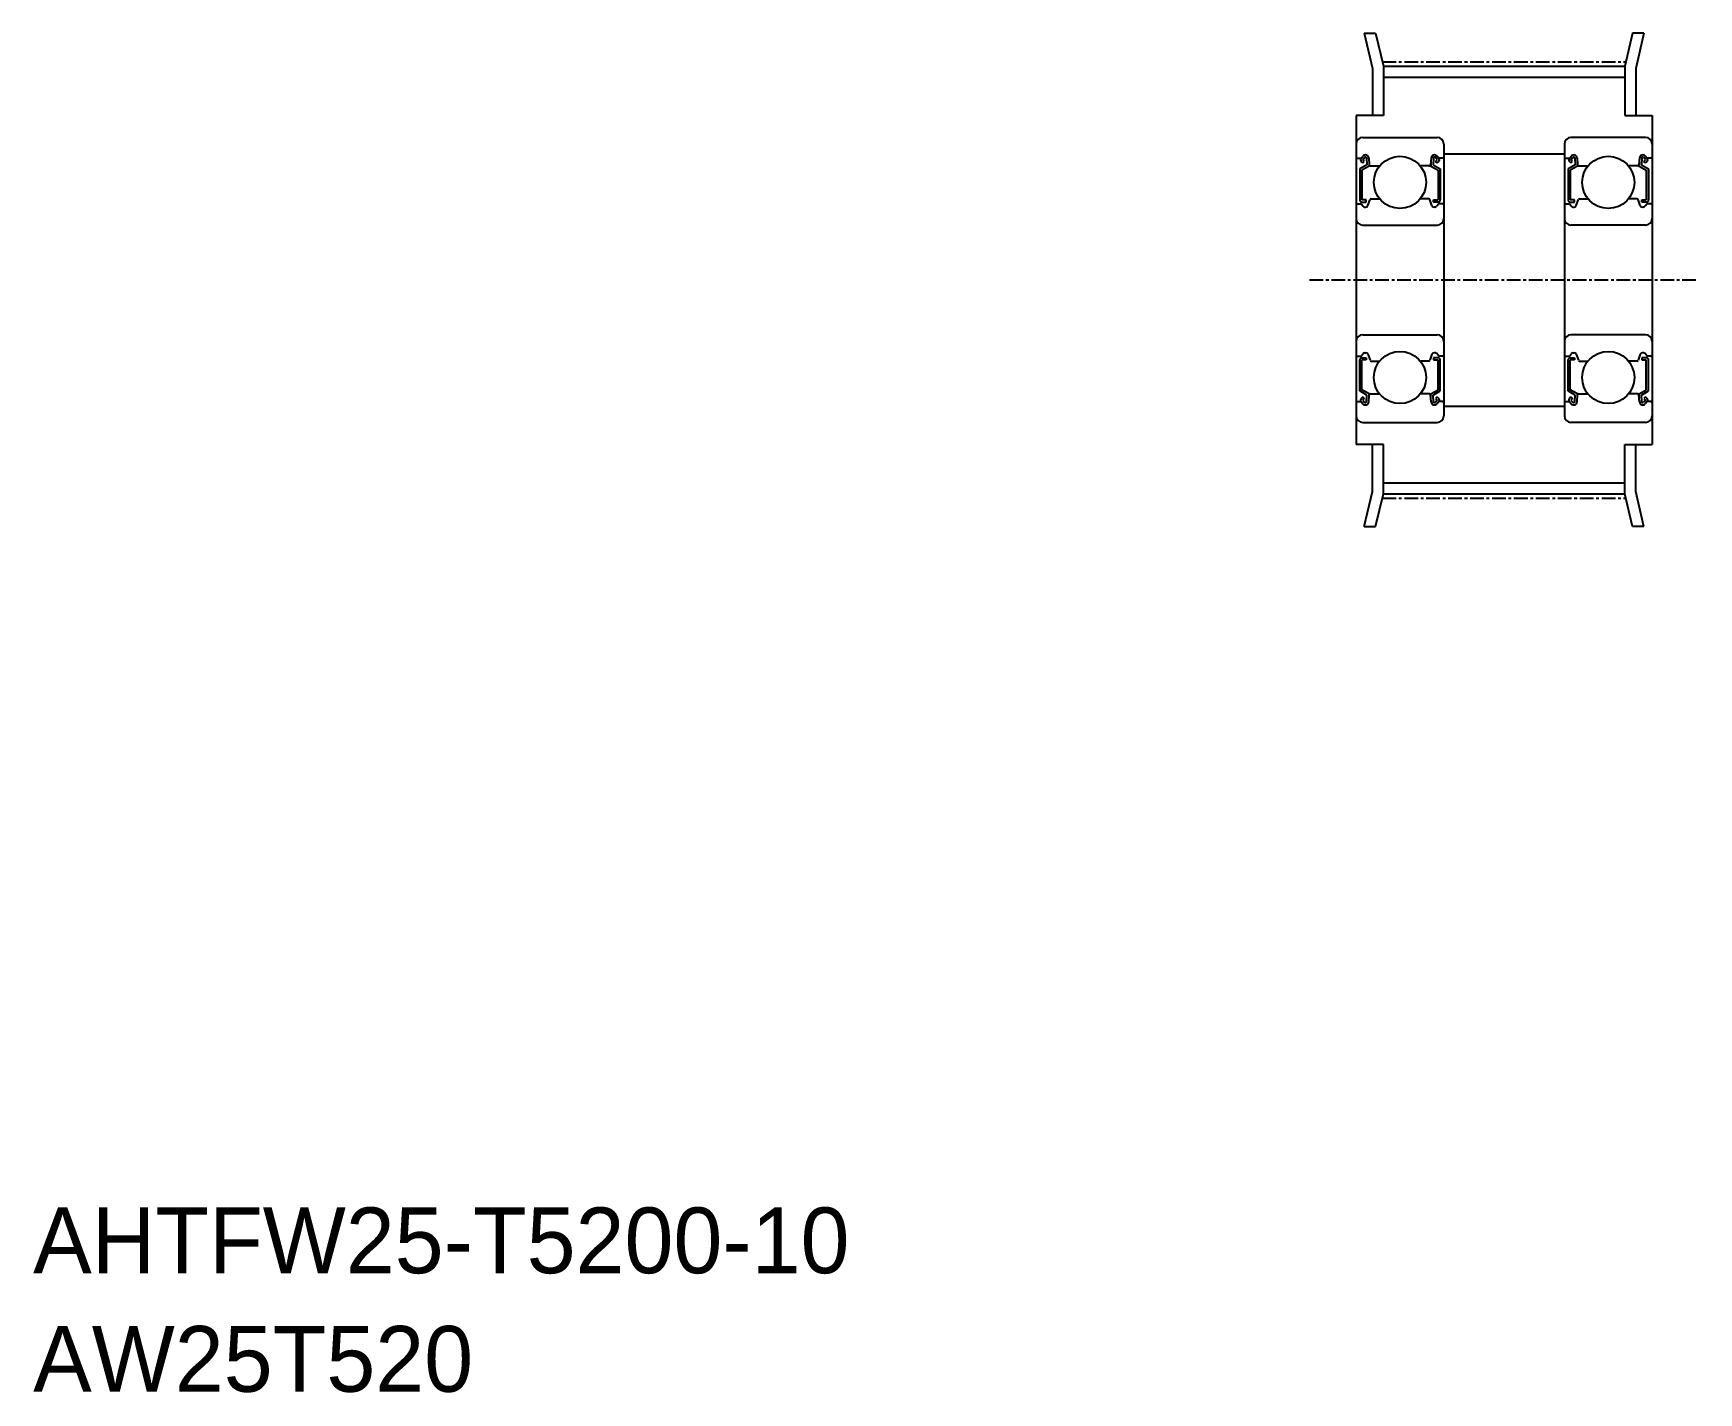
# Model space of a CAD drawing. Extents: x -286 to -134, y -61 to 63.
import ezdxf

# ---------------------------------------------------------------- set-up
doc = ezdxf.new("R2010")
doc.units = 0
doc.linetypes.add('CENTER', pattern=[2, 1.25, -0.25, 0.25, -0.25])
doc.layers.get('0').update_dxf_attribs({"linetype": 'CONTINUOUS'})
doc.layers.add('CENTER', color=1, linetype='CENTER')

msp = doc.modelspace()

# ---------------------------------------------------------------- linework, layer by layer
at = {"color": 7, "linetype": 'CONTINUOUS'}
for p, q in [((-164.57, 63.11), (-163.54, 63.11)), ((-164.57, 63.11), (-163.82, 59.91)), ((-163.54, 63.11), (-162.82, 60.11)), ((-140.11, 63.11), (-140.82, 60.11)), ((-139.08, 63.11), (-140.11, 63.11)), ((-139.08, 63.11), (-139.82, 59.91)), ((-163.82, 59.91), (-163.82, 55.61)), ((-162.82, 60.11), (-140.82, 60.11)), ((-162.82, 60.11), (-162.82, 55.61)), ((-140.82, 60.11), (-140.82, 55.61)), ((-139.82, 59.91), (-139.82, 55.61)), ((-162.82, 59.12), (-140.82, 59.12)), ((-165.32, 55.61), (-165.32, 25.61)), ((-165.32, 55.61), (-165.32, 30.61)), ((-162.82, 55.61), (-165.32, 55.61)), ((-140.82, 55.61), (-138.32, 55.61)), ((-138.32, 55.61), (-138.32, 25.61)), ((-138.32, 55.61), (-138.32, 30.61)), ((-165.32, 54.61), (-165.32, 26.61)), ((-164.72, 53.61), (-157.92, 53.61)), ((-138.92, 53.61), (-145.72, 53.61)), ((-165.32, 53.01), (-165.32, 28.21)), ((-165.22, 51.71), (-164.86, 51.71)), ((-164.87, 51.7), (-164.7, 51.9)), ((-164.72, 51.57), (-164.55, 51.77)), ((-164.37, 51.71), (-164.34, 51.11)), ((-164.17, 51.74), (-164.12, 51.1)), ((-158.47, 51.74), (-158.53, 51.1)), ((-158.27, 51.71), (-158.3, 51.11)), ((-157.92, 51.57), (-158.09, 51.77)), ((-157.77, 51.7), (-157.94, 51.9)), ((-157.42, 51.71), (-157.78, 51.71)), ((-157.33, 52.11), (-146.31, 52.11)), ((-157.32, 53.01), (-157.32, 28.21)), ((-146.32, 53.01), (-146.32, 28.21)), ((-146.22, 51.71), (-145.86, 51.71)), ((-145.87, 51.7), (-145.7, 51.9)), ((-145.72, 51.57), (-145.55, 51.77)), ((-145.37, 51.71), (-145.34, 51.11)), ((-145.17, 51.74), (-145.12, 51.1)), ((-139.47, 51.74), (-139.53, 51.1)), ((-139.27, 51.71), (-139.3, 51.11)), ((-138.92, 51.57), (-139.09, 51.77)), ((-138.77, 51.7), (-138.94, 51.9)), ((-138.42, 51.71), (-138.78, 51.71)), ((-138.32, 53.01), (-138.32, 28.21)), ((-164.34, 51.11), (-164.99, 50.74)), ((-164.99, 50.74), (-164.99, 47.91)), ((-164.72, 51.29), (-164.86, 51.43)), ((-164.14, 51), (-164.79, 50.62)), ((-164.79, 50.62), (-164.79, 47.91)), ((-164.58, 51.43), (-164.72, 51.57)), ((-164.72, 51.29), (-164.58, 51.43)), ((-164.14, 51.36), (-164.14, 51)), ((-164.02, 51.01), (-163.17, 51.01)), ((-158.63, 51.01), (-159.47, 51.01)), ((-158.5, 51.36), (-158.5, 51)), ((-158.5, 51), (-157.85, 50.62)), ((-158.3, 51.11), (-157.65, 50.74)), ((-158.07, 51.43), (-157.92, 51.57)), ((-157.92, 51.29), (-158.07, 51.43)), ((-157.92, 51.29), (-157.78, 51.43)), ((-157.85, 50.62), (-157.85, 47.91)), ((-157.65, 50.74), (-157.65, 47.91)), ((-145.34, 51.11), (-145.99, 50.74)), ((-145.99, 50.74), (-145.99, 47.91)), ((-145.72, 51.29), (-145.86, 51.43)), ((-145.14, 51), (-145.79, 50.62)), ((-145.79, 50.62), (-145.79, 47.91)), ((-145.58, 51.43), (-145.72, 51.57)), ((-145.72, 51.29), (-145.58, 51.43)), ((-145.14, 51.36), (-145.14, 51)), ((-145.02, 51.01), (-144.17, 51.01)), ((-139.63, 51.01), (-140.47, 51.01)), ((-139.5, 51.36), (-139.5, 51)), ((-139.5, 51), (-138.85, 50.62)), ((-139.3, 51.11), (-138.65, 50.74)), ((-139.07, 51.43), (-138.92, 51.57)), ((-138.92, 51.29), (-139.07, 51.43)), ((-138.92, 51.29), (-138.78, 51.43)), ((-138.85, 50.62), (-138.85, 47.91)), ((-138.65, 50.74), (-138.65, 47.91)), ((-165.22, 47.56), (-164.87, 47.56)), ((-164.87, 47.56), (-164.68, 47.33)), ((-164.39, 47.91), (-164.79, 47.91)), ((-164.79, 47.71), (-164.39, 47.71)), ((-164.53, 47.26), (-164.43, 47.26)), ((-164.39, 47.71), (-164.39, 47.91)), ((-164.24, 47.39), (-164.04, 47.95)), ((-163.95, 48.01), (-163.17, 48.01)), ((-158.7, 48.01), (-159.47, 48.01)), ((-158.4, 47.39), (-158.6, 47.95)), ((-158.25, 47.71), (-158.25, 47.91)), ((-158.25, 47.91), (-157.85, 47.91)), ((-157.85, 47.71), (-158.25, 47.71)), ((-158.12, 47.26), (-158.21, 47.26)), ((-157.77, 47.56), (-157.96, 47.33)), ((-157.42, 47.56), (-157.77, 47.56)), ((-146.22, 47.56), (-145.87, 47.56)), ((-145.87, 47.56), (-145.68, 47.33)), ((-145.39, 47.91), (-145.79, 47.91)), ((-145.79, 47.71), (-145.39, 47.71)), ((-145.53, 47.26), (-145.43, 47.26)), ((-145.39, 47.71), (-145.39, 47.91)), ((-145.24, 47.39), (-145.04, 47.95)), ((-144.95, 48.01), (-144.17, 48.01)), ((-139.7, 48.01), (-140.47, 48.01)), ((-139.4, 47.39), (-139.6, 47.95)), ((-139.25, 47.71), (-139.25, 47.91)), ((-139.25, 47.91), (-138.85, 47.91)), ((-138.85, 47.71), (-139.25, 47.71)), ((-139.12, 47.26), (-139.21, 47.26)), ((-138.77, 47.56), (-138.96, 47.33)), ((-138.42, 47.56), (-138.77, 47.56)), ((-164.72, 45.61), (-157.92, 45.61)), ((-138.92, 45.61), (-145.72, 45.61)), ((-164.72, 35.61), (-157.92, 35.61)), ((-138.92, 35.61), (-145.72, 35.61)), ((-165.22, 33.66), (-164.87, 33.66)), ((-164.87, 33.66), (-164.68, 33.89)), ((-164.79, 33.51), (-164.39, 33.51)), ((-164.53, 33.96), (-164.43, 33.96)), ((-164.39, 33.51), (-164.39, 33.31)), ((-164.24, 33.83), (-164.04, 33.28)), ((-158.4, 33.83), (-158.6, 33.28)), ((-158.25, 33.51), (-158.25, 33.31)), ((-157.85, 33.51), (-158.25, 33.51)), ((-158.12, 33.96), (-158.21, 33.96)), ((-157.77, 33.66), (-157.96, 33.89)), ((-157.42, 33.66), (-157.77, 33.66)), ((-146.22, 33.66), (-145.87, 33.66)), ((-145.87, 33.66), (-145.68, 33.89)), ((-145.79, 33.51), (-145.39, 33.51)), ((-145.53, 33.96), (-145.43, 33.96)), ((-145.39, 33.51), (-145.39, 33.31)), ((-145.24, 33.83), (-145.04, 33.28)), ((-139.4, 33.83), (-139.6, 33.28)), ((-138.85, 33.51), (-139.25, 33.51)), ((-139.25, 33.51), (-139.25, 33.31)), ((-139.12, 33.96), (-139.21, 33.96)), ((-138.77, 33.66), (-138.96, 33.89)), ((-138.42, 33.66), (-138.77, 33.66)), ((-164.99, 30.49), (-164.99, 33.31)), ((-164.79, 30.6), (-164.79, 33.31)), ((-164.39, 33.31), (-164.79, 33.31)), ((-163.95, 33.21), (-163.17, 33.21)), ((-158.7, 33.21), (-159.47, 33.21)), ((-158.25, 33.31), (-157.85, 33.31)), ((-157.85, 30.6), (-157.85, 33.31)), ((-157.65, 30.49), (-157.65, 33.31)), ((-145.99, 30.49), (-145.99, 33.31)), ((-145.79, 30.6), (-145.79, 33.31)), ((-145.39, 33.31), (-145.79, 33.31)), ((-144.95, 33.21), (-144.17, 33.21)), ((-139.7, 33.21), (-140.47, 33.21)), ((-139.25, 33.31), (-138.85, 33.31)), ((-138.85, 30.6), (-138.85, 33.31)), ((-138.65, 30.49), (-138.65, 33.31)), ((-164.34, 30.11), (-164.99, 30.49)), ((-164.14, 30.23), (-164.79, 30.6)), ((-158.5, 30.23), (-157.85, 30.6)), ((-158.3, 30.11), (-157.65, 30.49)), ((-145.34, 30.11), (-145.99, 30.49)), ((-145.14, 30.23), (-145.79, 30.6)), ((-139.5, 30.23), (-138.85, 30.6)), ((-139.3, 30.11), (-138.65, 30.49)), ((-165.22, 29.51), (-164.86, 29.51)), ((-164.87, 29.53), (-164.7, 29.32)), ((-164.72, 29.94), (-164.86, 29.79)), ((-164.72, 29.94), (-164.58, 29.79)), ((-164.58, 29.79), (-164.72, 29.65)), ((-164.72, 29.65), (-164.55, 29.45)), ((-164.37, 29.51), (-164.34, 30.11)), ((-164.17, 29.49), (-164.12, 30.12)), ((-164.14, 29.87), (-164.14, 30.23)), ((-164.02, 30.21), (-163.17, 30.21)), ((-158.63, 30.21), (-159.47, 30.21)), ((-158.47, 29.49), (-158.53, 30.12)), ((-158.5, 29.87), (-158.5, 30.23)), ((-158.27, 29.51), (-158.3, 30.11)), ((-157.92, 29.65), (-158.09, 29.45)), ((-157.92, 29.94), (-158.07, 29.79)), ((-158.07, 29.79), (-157.92, 29.65)), ((-157.77, 29.53), (-157.94, 29.32)), ((-157.92, 29.94), (-157.78, 29.79)), ((-157.42, 29.51), (-157.78, 29.51)), ((-157.33, 29.11), (-146.31, 29.11)), ((-146.22, 29.51), (-145.86, 29.51)), ((-145.87, 29.53), (-145.7, 29.32)), ((-145.72, 29.94), (-145.86, 29.79)), ((-145.72, 29.94), (-145.58, 29.79)), ((-145.58, 29.79), (-145.72, 29.65)), ((-145.72, 29.65), (-145.55, 29.45)), ((-145.37, 29.51), (-145.34, 30.11)), ((-145.17, 29.49), (-145.12, 30.12)), ((-145.14, 29.87), (-145.14, 30.23)), ((-145.02, 30.21), (-144.17, 30.21)), ((-139.63, 30.21), (-140.47, 30.21)), ((-139.47, 29.49), (-139.53, 30.12)), ((-139.5, 29.87), (-139.5, 30.23)), ((-139.27, 29.51), (-139.3, 30.11)), ((-138.92, 29.65), (-139.09, 29.45)), ((-138.92, 29.94), (-139.07, 29.79)), ((-139.07, 29.79), (-138.92, 29.65)), ((-138.77, 29.53), (-138.94, 29.32)), ((-138.92, 29.94), (-138.78, 29.79)), ((-138.42, 29.51), (-138.78, 29.51)), ((-164.72, 27.61), (-157.92, 27.61)), ((-163.02, 27.61), (-163.02, 27.61)), ((-161.32, 27.61), (-161.32, 27.61)), ((-138.92, 27.61), (-145.72, 27.61)), ((-142.32, 27.61), (-142.32, 27.61)), ((-140.62, 27.61), (-140.62, 27.61)), ((-162.82, 25.61), (-165.32, 25.61)), ((-163.82, 21.31), (-163.82, 25.61)), ((-162.82, 21.11), (-162.82, 25.61)), ((-140.82, 25.61), (-138.32, 25.61)), ((-140.82, 21.11), (-140.82, 25.61)), ((-139.82, 21.31), (-139.82, 25.61)), ((-164.57, 18.11), (-163.82, 21.31)), ((-162.82, 22.11), (-140.82, 22.11)), ((-139.08, 18.11), (-139.82, 21.31)), ((-163.54, 18.11), (-162.82, 21.11)), ((-162.82, 21.11), (-140.82, 21.11)), ((-140.11, 18.11), (-140.82, 21.11)), ((-164.57, 18.11), (-163.54, 18.11)), ((-139.08, 18.11), (-140.11, 18.11))]:
    msp.add_line(p, q, dxfattribs=at)
for centre in [(-161.32, 49.51), (-142.32, 49.51), (-161.32, 31.71), (-142.32, 31.71)]:
    msp.add_circle(centre, 2.38, dxfattribs=at)
for centre, radius, start, end in [((-164.72, 53.01), 0.6, 90, 180), ((-157.92, 53.01), 0.6, 0, 90), ((-145.72, 53.01), 0.6, 90, 180), ((-138.92, 53.01), 0.6, 0, 90), ((-165.22, 51.81), 0.1, 180, 270), ((-164.72, 51.57), 0.2, 140.137, 225.002), ((-164.47, 51.71), 0.3, 4.9354, 140.137), ((-164.47, 51.71), 0.1, 3.1017, 139.9503), ((-158.17, 51.71), 0.3, 39.863, 175.0646), ((-158.17, 51.71), 0.1, 40.0497, 176.8983), ((-157.92, 51.57), 0.2, 314.998, 39.863), ((-157.42, 51.81), 0.1, 270, 0), ((-146.22, 51.81), 0.1, 180, 270), ((-145.72, 51.57), 0.2, 140.137, 225.002), ((-145.47, 51.71), 0.3, 4.9354, 140.137), ((-145.47, 51.71), 0.1, 3.1017, 139.9503), ((-139.17, 51.71), 0.3, 39.863, 175.0646), ((-139.17, 51.71), 0.1, 40.0497, 176.8983), ((-138.92, 51.57), 0.2, 314.998, 39.863), ((-138.42, 51.81), 0.1, 270, 0), ((-164.02, 51.11), 0.1, 184.9354, 270), ((-158.63, 51.11), 0.1, 270, 355.0646), ((-145.02, 51.11), 0.1, 184.9354, 270), ((-139.63, 51.11), 0.1, 270, 355.0646), ((-165.22, 47.46), 0.1, 90, 180.8103), ((-164.79, 47.91), 0.2, 180, 270), ((-164.53, 47.46), 0.2, 219.9762, 270), ((-164.43, 47.46), 0.2, 270, 339.9916), ((-163.95, 47.91), 0.1, 90, 159.9916), ((-158.7, 47.91), 0.1, 20.0084, 90), ((-158.21, 47.46), 0.2, 200.0084, 270), ((-158.12, 47.46), 0.2, 270, 320.0238), ((-157.85, 47.91), 0.2, 270, 0), ((-157.42, 47.46), 0.1, 359.1897, 90), ((-146.22, 47.46), 0.1, 90, 180.8103), ((-145.79, 47.91), 0.2, 180, 270), ((-145.53, 47.46), 0.2, 219.9762, 270), ((-145.43, 47.46), 0.2, 270, 339.9916), ((-144.95, 47.91), 0.1, 90, 159.9916), ((-139.7, 47.91), 0.1, 20.0084, 90), ((-139.21, 47.46), 0.2, 200.0084, 270), ((-139.12, 47.46), 0.2, 270, 320.0238), ((-138.85, 47.91), 0.2, 270, 0), ((-138.42, 47.46), 0.1, 359.1897, 90), ((-164.72, 46.21), 0.6, 180, 270), ((-157.92, 46.21), 0.6, 270, 0), ((-145.72, 46.21), 0.6, 180, 270), ((-138.92, 46.21), 0.6, 270, 0), ((-164.72, 35.01), 0.6, 90, 180), ((-157.92, 35.01), 0.6, 360, 90), ((-145.72, 35.01), 0.6, 90, 180), ((-138.92, 35.01), 0.6, 0, 90), ((-165.22, 33.76), 0.1, 179.1897, 270), ((-164.79, 33.31), 0.2, 90, 180), ((-164.53, 33.76), 0.2, 90, 140.0238), ((-164.43, 33.76), 0.2, 20.0084, 90), ((-158.21, 33.76), 0.2, 90, 159.9916), ((-158.12, 33.76), 0.2, 39.9762, 90), ((-157.85, 33.31), 0.2, 0, 90), ((-157.42, 33.76), 0.1, 270, 0.8103), ((-146.22, 33.76), 0.1, 179.1897, 270), ((-145.79, 33.31), 0.2, 90, 180), ((-145.53, 33.76), 0.2, 90, 140.0238), ((-145.43, 33.76), 0.2, 20.0084, 90), ((-139.21, 33.76), 0.2, 90, 159.9916), ((-139.12, 33.76), 0.2, 39.9762, 90), ((-138.85, 33.31), 0.2, 0, 90), ((-138.42, 33.76), 0.1, 270, 0.8103), ((-163.95, 33.31), 0.1, 200.0084, 270), ((-158.7, 33.31), 0.1, 270, 339.9916), ((-144.95, 33.31), 0.1, 200.0084, 270), ((-139.7, 33.31), 0.1, 270, 339.9916), ((-165.22, 29.41), 0.1, 90, 180), ((-164.72, 29.65), 0.2, 134.998, 219.863), ((-164.47, 29.51), 0.3, 219.863, 355.0646), ((-164.47, 29.52), 0.1, 220.0497, 356.8983), ((-164.02, 30.11), 0.1, 90, 175.0646), ((-158.63, 30.11), 0.1, 4.9354, 90), ((-158.17, 29.51), 0.3, 184.9354, 320.137), ((-158.17, 29.52), 0.1, 183.1017, 319.9503), ((-157.92, 29.65), 0.2, 320.137, 45.002), ((-157.42, 29.41), 0.1, 0, 90), ((-146.22, 29.41), 0.1, 90, 180), ((-145.72, 29.65), 0.2, 134.998, 219.863), ((-145.47, 29.51), 0.3, 219.863, 355.0646), ((-145.47, 29.52), 0.1, 220.0497, 356.8983), ((-145.02, 30.11), 0.1, 90, 175.0646), ((-139.63, 30.11), 0.1, 4.9354, 90), ((-139.17, 29.51), 0.3, 184.9354, 320.137), ((-139.17, 29.52), 0.1, 183.1017, 319.9503), ((-138.92, 29.65), 0.2, 320.137, 45.002), ((-138.42, 29.41), 0.1, 0, 90), ((-164.72, 28.21), 0.6, 180, 270), ((-157.92, 28.21), 0.6, 270, 0), ((-145.72, 28.21), 0.6, 180, 270), ((-138.92, 28.21), 0.6, 270, 0)]:
    msp.add_arc(centre, radius, start, end, dxfattribs=at)
at = {"layer": 'CENTER', "color": 1, "linetype": 'CENTER'}
for p, q in [((-162.92, 60.51), (-140.73, 60.51)), ((-169.57, 40.61), (-134.07, 40.61)), ((-162.92, 20.72), (-140.73, 20.72))]:
    msp.add_line(p, q, dxfattribs=at)

# ---------------------------------------------------------------- texts
at = {"color": 7, "linetype": 'CONTINUOUS'}
for s, p in [('AHTFW25-T5200-10', (-285.99, -50)), ('AW25T520', (-285.99, -60.81))]:
    msp.add_text(s, height=6, dxfattribs=at).set_placement(p)

doc.saveas('drawing.dxf')
